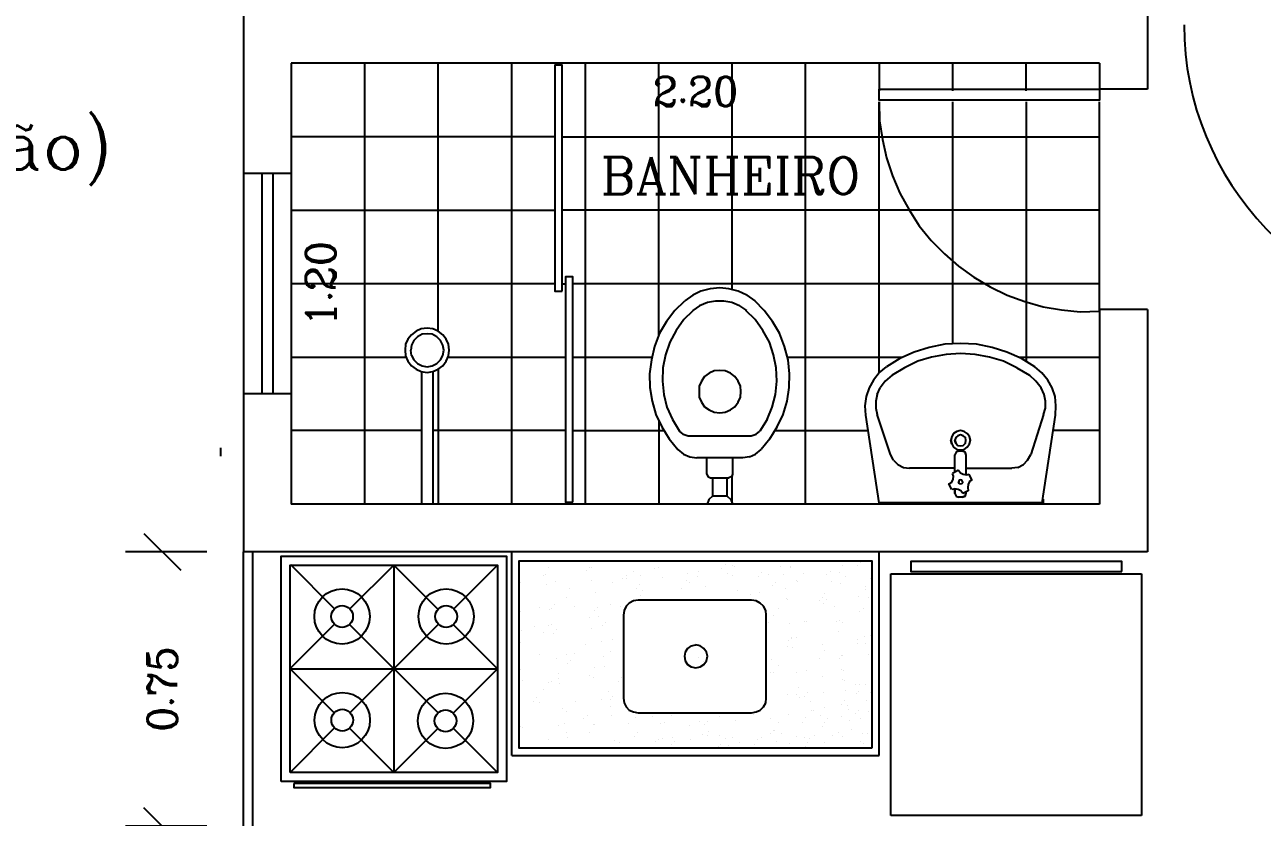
# Model space of a CAD drawing. Extents: x -83.9 to 10.5, y -11.8 to 33.6.
# Drawn here: x -73.916 to -70.548, y -4.794 to -2.637 of the extents above; entities that cross this region are included whole.
import ezdxf
from ezdxf.enums import TextEntityAlignment as Align

# ---------------------------------------------------------------- set-up
doc = ezdxf.new("R2010")
doc.units = 0
doc.layers.get('0').update_dxf_attribs({"linetype": 'CONTINUOUS'})
doc.layers.get('DEFPOINTS').update_dxf_attribs({"linetype": 'CONTINUOUS'})
for name, color, linetype in [('APARELHO', 1, 'CONTINUOUS'), ('APARELHOS', 1, 'CONTINUOUS'), ('EQUIPAMENTO', 244, 'CONTINUOUS'), ('JANELA', 5, 'CONTINUOUS'), ('MADEIRAME', 244, 'CONTINUOUS'), ('PAREDALV', 7, 'CONTINUOUS'), ('PAREDE', 250, 'CONTINUOUS'), ('PEN7', 7, 'CONTINUOUS'), ('PISO', 30, 'CONTINUOUS'), ('PORTA', 1, 'CONTINUOUS'), ('SETA', 3, 'CONTINUOUS'), ('TEXTO', 244, 'CONTINUOUS')]:
    doc.layers.add(name, color=color, linetype=linetype)
doc.styles.add('ROMANC', font='romanc.shx', dxfattribs={"height": 0.08})
doc.dimstyles.new('ROMANC', dxfattribs={"dimscale": 2, "dimtxt": 1, "dimasz": 0.05, "dimexe": 0.05, "dimexo": 0.0625, "dimgap": 0.09, "dimtad": 0, "dimzin": 0, "dimtxsty": 'ROMANC', "dimblk1": 'OBLIQUE', "dimblk2": 'OBLIQUE', "dimsah": 1, "dimcen": 0.09, "dimse1": 1, "dimse2": 1, "dimsd1": 1, "dimsd2": 1, "dimclrd": 244, "dimclre": 244, "dimclrt": 244, "dimazin": 3, "dimtfac": 1, "dimtdec": 4, "dimtofl": 0, "dimtmove": 0, "dimatfit": 3, "dimtolj": 1, "dimtzin": 0})

# ---------------------------------------------------------------- blocks, each defined once
blk = doc.blocks.new('*X4')
at = {"color": 0, "linetype": 'CONTINUOUS'}
for p, q in [((5.852, -1.3009), (5.852, -1.3009)), ((5.8871, -1.3094), (5.8871, -1.3094)), ((5.8891, -1.3039), (5.8891, -1.3039)), ((6.015, -1.31), (6.015, -1.31)), ((6.0448, -1.3037), (6.0448, -1.3037)), ((6.1171, -1.3029), (6.1171, -1.3029)), ((6.15, -1.3052), (6.15, -1.3052)), ((6.2005, -1.3034), (6.2005, -1.3034)), ((6.2809, -1.3035), (6.2809, -1.3035)), ((5.9576, -1.3383), (5.9576, -1.3383)), ((5.9668, -1.3468), (5.9668, -1.3468)), ((6.1606, -1.3428), (6.1606, -1.3428)), ((5.8324, -1.3674), (5.8324, -1.3674)), ((5.8535, -1.3808), (5.8535, -1.3808)), ((5.9547, -1.3563), (5.9547, -1.3563)), ((5.9882, -1.3671), (5.9882, -1.3671)), ((6.0092, -1.3805), (6.0092, -1.3805)), ((6.0856, -1.3546), (6.0856, -1.3546)), ((6.1439, -1.3668), (6.1439, -1.3668)), ((6.1649, -1.3802), (6.1649, -1.3802)), ((6.2135, -1.3552), (6.2135, -1.3552)), ((6.2758, -1.3746), (6.2758, -1.3746)), ((6.2996, -1.3665), (6.2996, -1.3665)), ((6.3018, -1.3711), (6.3018, -1.3711)), ((6.3206, -1.3799), (6.3206, -1.3799)), ((5.8902, -1.4058), (5.8902, -1.4058)), ((6.0066, -1.41), (6.0066, -1.41)), ((6.0103, -1.3867), (6.0103, -1.3867)), ((6.0181, -1.4064), (6.0181, -1.4064)), ((6.0327, -1.4066), (6.0327, -1.4066)), ((6.0733, -1.4012), (6.0733, -1.4012)), ((6.1412, -1.3923), (6.1412, -1.3923)), ((6.1532, -1.4015), (6.1532, -1.4015)), ((6.1672, -1.3888), (6.1672, -1.3888)), ((6.2079, -1.3835), (6.2079, -1.3835)), ((6.2104, -1.3884), (6.2104, -1.3884)), ((6.2196, -1.3968), (6.2196, -1.3968)), ((6.284, -1.3998), (6.284, -1.3998)), ((5.86, -1.4305), (5.86, -1.4305)), ((5.872, -1.4277), (5.872, -1.4277)), ((5.8981, -1.4243), (5.8981, -1.4243)), ((5.9294, -1.4291), (5.9294, -1.4291)), ((5.9387, -1.4189), (5.9387, -1.4189)), ((6.0601, -1.4323), (6.0601, -1.4323)), ((6.0693, -1.4407), (6.0693, -1.4407)), ((6.0851, -1.4289), (6.0851, -1.4289)), ((6.2408, -1.4286), (6.2408, -1.4286)), ((6.2631, -1.4367), (6.2631, -1.4367)), ((5.9098, -1.4761), (5.9098, -1.4761)), ((5.9578, -1.4526), (5.9578, -1.4526)), ((6.0887, -1.451), (6.0887, -1.451)), ((6.1128, -1.4806), (6.1128, -1.4806)), ((6.2166, -1.4516), (6.2166, -1.4516)), ((5.8728, -1.4926), (5.8728, -1.4926)), ((5.8934, -1.5021), (5.8934, -1.5021)), ((5.8939, -1.506), (5.8939, -1.506)), ((5.919, -1.4846), (5.919, -1.4846)), ((6.0213, -1.5027), (6.0213, -1.5027)), ((6.0285, -1.4923), (6.0285, -1.4923)), ((6.0496, -1.5057), (6.0496, -1.5057)), ((6.1563, -1.4978), (6.1563, -1.4978)), ((6.1842, -1.492), (6.1842, -1.492)), ((6.1873, -1.5157), (6.1873, -1.5157)), ((6.2053, -1.5054), (6.2053, -1.5054)), ((6.2133, -1.5122), (6.2133, -1.5122)), ((6.254, -1.5069), (6.254, -1.5069)), ((6.2872, -1.4962), (6.2872, -1.4962)), ((6.3129, -1.4823), (6.3129, -1.4823)), ((6.3219, -1.4979), (6.3219, -1.4979)), ((6.3221, -1.4907), (6.3221, -1.4907)), ((5.9442, -1.5477), (5.9442, -1.5477)), ((5.961, -1.549), (5.961, -1.549)), ((5.9625, -1.5244), (5.9625, -1.5244)), ((5.9848, -1.5423), (5.9848, -1.5423)), ((6.0527, -1.5334), (6.0527, -1.5334)), ((6.0788, -1.53), (6.0788, -1.53)), ((6.0919, -1.5473), (6.0919, -1.5473)), ((6.1194, -1.5246), (6.1194, -1.5246)), ((6.1625, -1.5262), (6.1625, -1.5262)), ((6.1718, -1.5346), (6.1718, -1.5346)), ((6.2198, -1.5479), (6.2198, -1.5479)), ((5.8502, -1.56), (5.8502, -1.56)), ((5.9181, -1.5511), (5.9181, -1.5511)), ((5.9698, -1.5543), (5.9698, -1.5543)), ((6.0122, -1.57), (6.0122, -1.57)), ((6.0215, -1.5785), (6.0215, -1.5785)), ((6.1255, -1.5541), (6.1255, -1.5541)), ((6.2153, -1.5745), (6.2153, -1.5745)), ((6.2812, -1.5538), (6.2812, -1.5538)), ((5.8619, -1.6139), (5.8619, -1.6139)), ((5.8965, -1.5984), (5.8965, -1.5984)), ((6.2903, -1.5925), (6.2903, -1.5925)), ((5.8712, -1.6224), (5.8712, -1.6224)), ((5.9132, -1.6178), (5.9132, -1.6178)), ((6.2334, -1.639), (6.2334, -1.639)), ((6.2457, -1.6306), (6.2457, -1.6306)), ((6.2594, -1.6356), (6.2594, -1.6356)), ((6.265, -1.6201), (6.265, -1.6201)), ((6.2742, -1.6285), (6.2742, -1.6285)), ((6.3001, -1.6303), (6.3001, -1.6303)), ((5.8545, -1.6798), (5.8545, -1.6798)), ((5.8963, -1.6834), (5.8963, -1.6834)), ((5.9147, -1.6622), (5.9147, -1.6622)), ((6.3177, -1.6684), (6.3177, -1.6684)), ((6.3216, -1.679), (6.3216, -1.679)), ((5.8557, -1.6888), (5.8557, -1.6888)), ((5.8997, -1.6948), (5.8997, -1.6948)), ((6.2935, -1.6889), (6.2935, -1.6889)), ((5.8322, -1.7465), (5.8322, -1.7465)), ((6.265, -1.7424), (6.265, -1.7424)), ((6.2795, -1.7624), (6.2795, -1.7624)), ((6.2861, -1.7558), (6.2861, -1.7558)), ((6.3055, -1.759), (6.3055, -1.759)), ((5.8668, -1.8), (5.8668, -1.8)), ((5.8758, -1.8156), (5.8758, -1.8156)), ((5.8949, -1.805), (5.8949, -1.805)), ((5.9018, -1.8122), (5.9018, -1.8122)), ((5.9028, -1.7911), (5.9028, -1.7911)), ((6.0669, -1.8017), (6.0669, -1.8017)), ((6.0761, -1.8102), (6.0761, -1.8102)), ((6.077, -1.7891), (6.077, -1.7891)), ((6.2699, -1.8062), (6.2699, -1.8062)), ((6.2966, -1.7852), (6.2966, -1.7852)), ((5.8354, -1.8429), (5.8354, -1.8429)), ((5.9166, -1.8456), (5.9166, -1.8456)), ((6.3197, -1.8518), (6.3197, -1.8518)), ((5.8383, -1.8685), (5.8383, -1.8685)), ((5.8593, -1.8819), (5.8593, -1.8819)), ((5.9258, -1.8541), (5.9258, -1.8541)), ((6.2998, -1.8815), (6.2998, -1.8815)), ((6.3054, -1.8676), (6.3054, -1.8676)), ((6.3256, -1.8858), (6.3256, -1.8858)), ((6.3265, -1.881), (6.3265, -1.881)), ((6.3289, -1.8602), (6.3289, -1.8602)), ((5.906, -1.8875), (5.906, -1.8875)), ((6.2577, -1.8948), (6.2577, -1.8948)), ((5.8385, -1.9392), (5.8385, -1.9392)), ((5.8539, -1.9479), (5.8539, -1.9479)), ((5.9219, -1.939), (5.9219, -1.939)), ((6.2324, -1.9333), (6.2324, -1.9333)), ((6.2467, -1.9297), (6.2467, -1.9297)), ((5.8688, -1.9834), (5.8688, -1.9834)), ((5.9091, -1.9838), (5.9091, -1.9838)), ((6.037, -1.9844), (6.037, -1.9844)), ((6.1721, -1.9796), (6.1721, -1.9796)), ((6.3029, -1.9779), (6.3029, -1.9779)), ((5.878, -1.9919), (5.878, -1.9919)), ((5.8786, -1.9937), (5.8786, -1.9937)), ((5.8997, -2.0071), (5.8997, -2.0071)), ((6.0344, -1.9934), (6.0344, -1.9934)), ((6.0554, -2.0068), (6.0554, -2.0068)), ((6.0718, -1.9878), (6.0718, -1.9878)), ((6.1901, -1.9931), (6.1901, -1.9931)), ((6.2111, -2.0065), (6.2111, -2.0065)), ((6.2719, -1.9896), (6.2719, -1.9896)), ((6.2811, -1.998), (6.2811, -1.998)), ((6.3038, -2.0182), (6.3038, -2.0182)), ((5.8417, -2.0356), (5.8417, -2.0356)), ((5.9215, -2.0317), (5.9215, -2.0317)), ((5.9767, -2.0307), (5.9767, -2.0307)), ((6.0346, -2.0536), (6.0346, -2.0536)), ((6.1025, -2.0447), (6.1025, -2.0447)), ((6.1076, -2.029), (6.1076, -2.029)), ((6.1216, -2.0334), (6.1216, -2.0334)), ((6.1286, -2.0412), (6.1286, -2.0412)), ((6.1308, -2.0419), (6.1308, -2.0419)), ((6.1692, -2.0359), (6.1692, -2.0359)), ((6.2355, -2.0296), (6.2355, -2.0296)), ((6.2371, -2.0269), (6.2371, -2.0269)), ((6.2632, -2.0235), (6.2632, -2.0235)), ((6.3246, -2.0379), (6.3246, -2.0379)), ((5.8334, -2.0801), (5.8334, -2.0801)), ((5.8594, -2.0767), (5.8594, -2.0767)), ((5.9, -2.0713), (5.9, -2.0713)), ((5.9123, -2.0801), (5.9123, -2.0801)), ((5.9679, -2.0624), (5.9679, -2.0624)), ((5.9712, -2.0773), (5.9712, -2.0773)), ((5.9756, -2.0555), (5.9756, -2.0555)), ((5.9805, -2.0858), (5.9805, -2.0858)), ((5.994, -2.0589), (5.994, -2.0589)), ((6.0402, -2.0808), (6.0402, -2.0808)), ((6.1313, -2.0552), (6.1313, -2.0552)), ((6.1743, -2.0817), (6.1743, -2.0817)), ((6.1752, -2.0759), (6.1752, -2.0759)), ((6.287, -2.0549), (6.287, -2.0549)), ((6.3061, -2.0742), (6.3061, -2.0742)), ((5.919, -2.1189), (5.919, -2.1189)), ((6.0747, -2.1186), (6.0747, -2.1186)), ((6.2304, -2.1183), (6.2304, -2.1183)), ((5.8302, -2.1297), (5.8302, -2.1297)), ((5.8448, -2.1319), (5.8448, -2.1319)), ((5.9401, -2.1323), (5.9401, -2.1323)), ((5.9799, -2.127), (5.9799, -2.127)), ((6.024, -2.1256), (6.024, -2.1256)), ((6.0958, -2.132), (6.0958, -2.132)), ((6.1108, -2.1254), (6.1108, -2.1254)), ((6.224, -2.1273), (6.224, -2.1273)), ((6.2333, -2.1358), (6.2333, -2.1358)), ((6.2387, -2.126), (6.2387, -2.126)), ((6.2515, -2.1317), (6.2515, -2.1317)), ((6.2832, -2.1503), (6.2832, -2.1503)), ((6.3093, -2.1469), (6.3093, -2.1469)), ((5.8603, -2.1809), (5.8603, -2.1809)), ((5.8737, -2.1695), (5.8737, -2.1695)), ((5.9154, -2.1765), (5.9154, -2.1765)), ((6.014, -2.1858), (6.014, -2.1858)), ((6.016, -2.1807), (6.016, -2.1807)), ((6.0401, -2.1823), (6.0401, -2.1823)), ((6.0433, -2.1771), (6.0433, -2.1771)), ((6.0737, -2.1712), (6.0737, -2.1712)), ((6.0807, -2.177), (6.0807, -2.177)), ((6.0829, -2.1797), (6.0829, -2.1797)), ((6.1486, -2.168), (6.1486, -2.168)), ((6.1717, -2.1804), (6.1717, -2.1804)), ((6.1747, -2.1646), (6.1747, -2.1646)), ((6.1784, -2.1722), (6.1784, -2.1722)), ((6.2153, -2.1593), (6.2153, -2.1593)), ((6.2768, -2.1757), (6.2768, -2.1757)), ((6.3092, -2.1706), (6.3092, -2.1706)), ((6.3274, -2.1801), (6.3274, -2.1801)), ((5.8795, -2.2035), (5.8795, -2.2035)), ((5.9055, -2.2001), (5.9055, -2.2001)), ((5.9234, -2.2151), (5.9234, -2.2151)), ((5.9461, -2.1947), (5.9461, -2.1947)), ((6.1139, -2.2217), (6.1139, -2.2217)), ((6.1264, -2.2195), (6.1264, -2.2195)), ((6.2418, -2.2223), (6.2418, -2.2223)), ((6.3265, -2.2213), (6.3265, -2.2213)), ((5.848, -2.2282), (5.848, -2.2282)), ((5.9326, -2.2236), (5.9326, -2.2236)), ((5.9594, -2.2441), (5.9594, -2.2441)), ((5.983, -2.2234), (5.983, -2.2234)), ((6.1151, -2.2438), (6.1151, -2.2438)), ((6.2708, -2.2435), (6.2708, -2.2435)), ((6.3357, -2.2297), (6.3357, -2.2297)), ((5.9805, -2.2575), (5.9805, -2.2575)), ((6.1362, -2.2572), (6.1362, -2.2572)), ((6.2919, -2.2569), (6.2919, -2.2569))]:
    blk.add_line(p, q, dxfattribs=at)
blk = doc.blocks.new('*D17')
at = {"layer": 'DEFPOINTS', "color": 0, "linetype": 'BYBLOCK'}
for p in [(48.9933, -0.123), (51.1933, -0.123), (51.1933, -0.1998)]:
    blk.add_point(p, dxfattribs=at)
at = {"color": 244, "linetype": 'BYBLOCK', "insert": (50.0933, -0.1998), "char_height": 0.08, "attachment_point": 5, "style": 'ROMANC'}
blk.add_mtext('\\A1;2.20', dxfattribs=at)
blk = doc.blocks.new('_OBLIQUE')
at = {"color": 0, "linetype": 'BYBLOCK'}
blk.add_line((-0.5, -0.5), (0.5, 0.5), dxfattribs=at)
blk = doc.blocks.new('*D18')
at = {"layer": 'DEFPOINTS', "color": 0, "linetype": 'BYBLOCK'}
for p in [(48.9933, -0.123), (48.9933, -1.323), (49.0732, -1.323)]:
    blk.add_point(p, dxfattribs=at)
at = {"color": 244, "linetype": 'BYBLOCK', "insert": (49.0732, -0.723), "char_height": 0.08, "attachment_point": 5, "rotation": 90, "style": 'ROMANC'}
blk.add_mtext('\\A1;1.20', dxfattribs=at)
blk = doc.blocks.new('*D19')
at = {"layer": 'DEFPOINTS', "color": 0, "linetype": 'BYBLOCK'}
for p in [(48.2772, -1.5502), (48.2772, -7.3602), (49.0226, -7.3602)]:
    blk.add_point(p, dxfattribs=at)
at = {"color": 244, "linetype": 'BYBLOCK', "insert": (49.0226, -4.4552), "char_height": 0.08, "attachment_point": 5, "rotation": 90, "style": 'ROMANC'}
blk.add_mtext('\\A1;5.81', dxfattribs=at)
blk = doc.blocks.new('*D29')
at = {"color": 244, "linetype": 'BYBLOCK'}
for p, q in [((-43.7473, 2.5683), (-43.9682, 2.5683)), ((-43.8682, 2.5683), (-43.8682, 2.5683)), ((-43.7473, 1.8213), (-43.9682, 1.8213)), ((-43.8682, 1.8213), (-43.8682, 1.6213))]:
    blk.add_line(p, q, dxfattribs=at)
at = {"layer": 'DEFPOINTS', "color": 0, "linetype": 'BYBLOCK'}
for p in [(-43.6223, 2.5683), (-43.8682, 1.8213), (-43.6223, 1.8213)]:
    blk.add_point(p, dxfattribs=at)
at = {"color": 244, "linetype": 'BYBLOCK', "xscale": 0.1, "yscale": 0.1, "zscale": 0.1}
for p, rotation in [((-43.8682, 2.5683), 270), ((-43.8682, 1.8213), 90)]:
    blk.add_blockref('_OBLIQUE', p, dxfattribs=dict(at, rotation=rotation))
at = {"color": 244, "linetype": 'BYBLOCK', "insert": (-43.8682, 2.1948), "char_height": 0.08, "attachment_point": 5, "rotation": 90, "style": 'ROMANC'}
blk.add_mtext('\\A1;0.75', dxfattribs=at)

msp = doc.modelspace()

# ---------------------------------------------------------------- linework, layer by layer
at = {"layer": 'APARELHO', "color": 30}
for points in [[(-71.9509, -3.3733), (-71.9746, -3.362), (-71.9996, -3.3558), (-72.0246, -3.3533), (-72.0509, -3.3558), (-72.0759, -3.362), (-72.0984, -3.3733), (-72.1196, -3.3883)], [(-72.1471, -3.4145), (-72.1196, -3.3883)], [(-71.9709, -3.402), (-71.9921, -3.3933), (-72.0134, -3.3895), (-72.0359, -3.3895), (-72.0584, -3.3933), (-72.0796, -3.402), (-72.0984, -3.4145)], [(-71.9509, -3.3733), (-71.9296, -3.3883)], [(-71.8884, -3.7645), (-71.8684, -3.732), (-71.8521, -3.6983), (-71.8409, -3.662), (-71.8359, -3.6245), (-71.8346, -3.587), (-71.8384, -3.5495), (-71.8484, -3.5133), (-71.8621, -3.477), (-71.8809, -3.4445), (-71.9034, -3.4145), (-71.9296, -3.3883)], [(-72.1471, -3.4145), (-72.1696, -3.4445), (-72.1884, -3.477), (-72.2021, -3.5133), (-72.2109, -3.5495), (-72.2159, -3.587), (-72.2146, -3.6245), (-72.2084, -3.662), (-72.1984, -3.6983), (-72.1821, -3.732), (-72.1621, -3.7645), (-72.1384, -3.7933)], [(-72.1221, -3.4395), (-72.0971, -3.4145)], [(-71.9709, -3.402), (-71.9521, -3.4145)], [(-71.8959, -3.712), (-71.8821, -3.6783), (-71.8734, -3.6433), (-71.8696, -3.607), (-71.8709, -3.5708), (-71.8784, -3.5358), (-71.8896, -3.5008), (-71.9071, -3.4695), (-71.9284, -3.4395), (-71.9534, -3.4145)], [(-72.8809, -3.5233), (-72.8796, -3.5383), (-72.8734, -3.5533), (-72.8634, -3.5658), (-72.8509, -3.5745), (-72.8371, -3.5808), (-72.8209, -3.5833), (-72.8059, -3.5808), (-72.7909, -3.5745), (-72.7784, -3.5658), (-72.7696, -3.5533), (-72.7634, -3.5383), (-72.7609, -3.5233), (-72.7634, -3.507), (-72.7696, -3.4933), (-72.7784, -3.4808), (-72.7909, -3.4708), (-72.8059, -3.4645), (-72.8209, -3.4633), (-72.8371, -3.4645), (-72.8509, -3.4708), (-72.8634, -3.4808), (-72.8734, -3.4933), (-72.8796, -3.507), (-72.8809, -3.5233)], [(-72.1221, -3.4395), (-72.1434, -3.4695), (-72.1609, -3.5008), (-72.1721, -3.5358), (-72.1796, -3.5708), (-72.1809, -3.607), (-72.1771, -3.6433), (-72.1684, -3.6783), (-72.1534, -3.712), (-72.1346, -3.7433)], [(-72.8634, -3.537), (-72.8571, -3.5495), (-72.8471, -3.5595), (-72.8346, -3.5658), (-72.8209, -3.5683), (-72.8071, -3.5658), (-72.7946, -3.5595), (-72.7846, -3.5495), (-72.7784, -3.537), (-72.7759, -3.5233), (-72.7784, -3.5095), (-72.7846, -3.497), (-72.7946, -3.487), (-72.8071, -3.4795), (-72.8209, -3.4783), (-72.8346, -3.4795), (-72.8471, -3.487), (-72.8571, -3.497), (-72.8634, -3.5095), (-72.8659, -3.5233)], [(-72.8634, -3.537), (-72.8659, -3.5233)], [(-71.1671, -3.5683), (-71.2034, -3.5458), (-71.2434, -3.5283), (-71.2834, -3.5158), (-71.3259, -3.507), (-71.3696, -3.5045), (-71.4121, -3.507), (-71.4546, -3.5158), (-71.4959, -3.5283), (-71.5346, -3.5458), (-71.5709, -3.5683)], [(-72.8359, -3.942), (-72.8359, -3.5808)], [(-72.8059, -3.5808), (-72.8059, -3.942)], [(-72.0809, -3.6508), (-72.0746, -3.6645), (-72.0659, -3.677), (-72.0534, -3.6858), (-72.0396, -3.692), (-72.0246, -3.6933), (-72.0096, -3.692), (-71.9959, -3.6858), (-71.9834, -3.677), (-71.9746, -3.6645), (-71.9684, -3.6508), (-71.9671, -3.6358), (-71.9684, -3.6208), (-71.9746, -3.607), (-71.9834, -3.5945), (-71.9959, -3.5858), (-72.0096, -3.5795), (-72.0246, -3.5783), (-72.0396, -3.5795), (-72.0534, -3.5858), (-72.0659, -3.5945), (-72.0746, -3.607), (-72.0809, -3.6208), (-72.0809, -3.6508)], [(-71.8959, -3.712), (-71.9159, -3.7433)], [(-72.1246, -3.752), (-72.1109, -3.7558)], [(-72.1109, -3.7558), (-71.9396, -3.7558), (-71.9259, -3.752), (-71.9159, -3.7433)], [(-71.8884, -3.7645), (-71.9121, -3.7933)], [(-72.1384, -3.7933), (-72.1234, -3.8058), (-72.1059, -3.8133), (-72.0871, -3.8158)], [(-71.9434, -3.8133), (-71.9271, -3.8058), (-71.9121, -3.7933)], [(-71.9621, -3.8158), (-72.0871, -3.8158)], [(-72.0596, -3.8608), (-72.0596, -3.8158)], [(-71.9896, -3.8158), (-71.9896, -3.8608)], [(-71.9434, -3.8133), (-71.9621, -3.8158)], [(-72.0596, -3.8608), (-72.0571, -3.867), (-72.0496, -3.8708)], [(-72.0496, -3.8708), (-71.9996, -3.8708)], [(-72.0446, -3.8708), (-72.0446, -3.9208)], [(-72.0046, -3.9208), (-72.0046, -3.8708)], [(-71.9896, -3.8608), (-71.9921, -3.867), (-71.9996, -3.8708)], [(-72.0446, -3.9208), (-72.0546, -3.9295), (-72.0591, -3.942)], [(-72.0046, -3.9208), (-72.0446, -3.9208)], [(-72.0046, -3.9208), (-71.9946, -3.9295), (-71.9901, -3.942)]]:
    msp.add_lwpolyline(points, dxfattribs=at)
at = {"layer": 'APARELHOS', "color": 30, "linetype": 'CONTINUOUS'}
for p, q in [((-71.3846, -3.8549), (-71.3846, -3.8083)), ((-71.3746, -3.8495), (-71.3909, -3.8583)), ((-71.3646, -3.9233), (-71.3746, -3.9233))]:
    msp.add_line(p, q, dxfattribs=at)
for points in [[(-71.2159, -3.5708), (-71.2521, -3.5533), (-71.2909, -3.542), (-71.3296, -3.5345), (-71.3696, -3.532), (-71.4084, -3.5345), (-71.4484, -3.542), (-71.4859, -3.5533), (-71.5221, -3.5708), (-71.5559, -3.5908)], [(-71.5909, -3.5845), (-71.5709, -3.5683)], [(-71.1109, -3.6995), (-71.1096, -3.6745), (-71.1121, -3.6495), (-71.1196, -3.6258), (-71.1321, -3.6045), (-71.1484, -3.5845), (-71.1671, -3.5683)], [(-71.5909, -3.5845), (-71.6059, -3.6045), (-71.6184, -3.6258), (-71.6259, -3.6495), (-71.6296, -3.6745), (-71.6284, -3.6995)], [(-71.5559, -3.5908), (-71.5746, -3.607), (-71.5884, -3.6258)], [(-71.2159, -3.5708), (-71.1821, -3.5908)], [(-71.1496, -3.6258), (-71.1646, -3.607), (-71.1821, -3.5908)], [(-71.5959, -3.6433), (-71.5884, -3.6258)], [(-71.1434, -3.6983), (-71.1384, -3.6808), (-71.1384, -3.662), (-71.1421, -3.6433), (-71.1496, -3.6258)], [(-71.5959, -3.6433), (-71.5996, -3.662), (-71.5996, -3.6808), (-71.5959, -3.6983)], [(-71.6284, -3.6995), (-71.5921, -3.9383)], [(-71.5596, -3.807), (-71.5959, -3.6983)], [(-71.1434, -3.6983), (-71.1784, -3.807)], [(-71.1471, -3.9383), (-71.1109, -3.6995)], [(-71.3934, -3.7783), (-71.3959, -3.7683), (-71.3934, -3.7783), (-71.3884, -3.787), (-71.3796, -3.7933), (-71.3696, -3.7945), (-71.3596, -3.7933), (-71.3509, -3.787), (-71.3446, -3.7783), (-71.3421, -3.7683), (-71.3446, -3.7583), (-71.3509, -3.7495), (-71.3596, -3.7445), (-71.3696, -3.742), (-71.3796, -3.7445), (-71.3884, -3.7495), (-71.3934, -3.7583), (-71.3959, -3.7683)], [(-71.3821, -3.7758), (-71.3846, -3.7683), (-71.3821, -3.7758), (-71.3771, -3.782), (-71.3696, -3.7833), (-71.3621, -3.782), (-71.3559, -3.7758), (-71.3546, -3.7683), (-71.3559, -3.7608), (-71.3621, -3.7558), (-71.3696, -3.7533), (-71.3771, -3.7558), (-71.3821, -3.7608), (-71.3846, -3.7683)], [(-71.3746, -3.7983), (-71.3809, -3.8008), (-71.3846, -3.8083)], [(-71.3646, -3.7983), (-71.3746, -3.7983)], [(-71.3571, -3.8008), (-71.3546, -3.8083), (-71.3571, -3.8008), (-71.3646, -3.7983)], [(-71.5521, -3.822), (-71.5596, -3.807)], [(-71.5521, -3.822), (-71.5396, -3.8345), (-71.5246, -3.842), (-71.5084, -3.8445)], [(-71.3546, -3.8083), (-71.3546, -3.862)], [(-71.2134, -3.842), (-71.1984, -3.8345), (-71.1871, -3.822), (-71.1784, -3.807)], [(-71.3846, -3.8445), (-71.5084, -3.8445)], [(-71.3934, -3.902), (-71.4009, -3.887), (-71.3934, -3.882), (-71.3896, -3.8745), (-71.3884, -3.8658), (-71.3909, -3.8583)], [(-71.3746, -3.8495), (-71.3696, -3.857), (-71.3621, -3.8608), (-71.3534, -3.862), (-71.3459, -3.8608)], [(-71.3546, -3.8445), (-71.2296, -3.8445)], [(-71.3384, -3.8758), (-71.3459, -3.8608)], [(-71.2134, -3.842), (-71.2296, -3.8445)], [(-71.3634, -3.9133), (-71.3684, -3.9058), (-71.3759, -3.902), (-71.3846, -3.9008), (-71.3934, -3.902)], [(-71.3846, -3.9133), (-71.3846, -3.9008), (-71.3846, -3.9133), (-71.3809, -3.9208), (-71.3746, -3.9233)], [(-71.3734, -3.8858), (-71.3746, -3.882), (-71.3734, -3.8858), (-71.3696, -3.887), (-71.3659, -3.8858), (-71.3634, -3.882), (-71.3659, -3.877), (-71.3696, -3.8758), (-71.3734, -3.877), (-71.3746, -3.882)], [(-71.3484, -3.9058), (-71.3634, -3.9133)], [(-71.3446, -3.8808), (-71.3384, -3.8758), (-71.3446, -3.8808), (-71.3484, -3.8883), (-71.3496, -3.897), (-71.3484, -3.9058)], [(-71.1471, -3.9383), (-71.5921, -3.9383)], [(-71.3546, -3.9095), (-71.3546, -3.9133), (-71.3571, -3.9208), (-71.3646, -3.9233), (-71.3571, -3.9208), (-71.3546, -3.9133)], [(-71.1446, -3.9283), (-71.1446, -3.942)]]:
    msp.add_lwpolyline(points, dxfattribs=at)
at = {"layer": 'DEFPOINTS', "color": 30, "linetype": 'BYBLOCK'}
for p in [(-73.1909, -2.742), (-73.1909, -2.742), (-73.1909, -2.742), (-70.9909, -2.742), (-70.9909, -2.742), (-73.1909, -3.942), (-73.3209, -4.072)]:
    msp.add_point(p, dxfattribs=at)
at = {"layer": 'EQUIPAMENTO', "color": 30, "linetype": 'CONTINUOUS'}
for p, q in [((-73.1934, -4.1068), (-73.0738, -4.2264)), ((-73.0312, -4.2274), (-72.9119, -4.1081)), ((-72.9119, -4.1081), (-72.9119, -4.6724)), ((-72.9119, -4.1081), (-72.7917, -4.2283)), ((-72.7485, -4.2269), (-72.6297, -4.1081)), ((-71.5592, -4.79), (-71.5592, -4.1322)), ((-71.5592, -4.1322), (-70.8772, -4.1322)), ((-70.8772, -4.1322), (-70.8772, -4.79)), ((-73.1934, -4.389), (-73.0726, -4.2681)), ((-73.0325, -4.2697), (-72.7915, -4.5106)), ((-73.0309, -4.5092), (-72.7905, -4.2689)), ((-72.7498, -4.2702), (-72.6297, -4.3902)), ((-73.194, -4.3902), (-73.0742, -4.5101)), ((-73.194, -4.3902), (-72.6297, -4.3902)), ((-72.7502, -4.5107), (-72.6297, -4.3902)), ((-73.194, -4.6724), (-73.0729, -4.5512)), ((-73.0322, -4.552), (-72.9119, -4.6724)), ((-72.9119, -4.6724), (-72.7922, -4.5527)), ((-72.7495, -4.5526), (-72.6297, -4.6724)), ((-70.8772, -4.79), (-71.5592, -4.79))]:
    msp.add_line(p, q, dxfattribs=at)
for points in [[(-72.5909, -4.6264), (-72.5909, -4.072)], [(-71.5909, -4.6264), (-71.5909, -4.072)], [(-71.6109, -4.6064), (-72.5709, -4.6064), (-72.5709, -4.0964), (-71.6109, -4.0964), (-71.6109, -4.6064)], [(-72.2796, -4.1364), (-72.2796, -4.1364)], [(-72.2584, -4.1264), (-72.2584, -4.1264)], [(-72.0834, -4.1264), (-72.0834, -4.1264)], [(-71.9196, -4.1389), (-71.9196, -4.1389)], [(-71.9109, -4.1289), (-71.9109, -4.1289)], [(-71.7334, -4.1339), (-71.7334, -4.1339)], [(-71.6834, -4.1389), (-71.6834, -4.1389)], [(-72.2884, -4.1451), (-72.2884, -4.1451)], [(-71.6284, -4.1739), (-71.6284, -4.1739)], [(-71.8984, -4.2439), (-71.8996, -4.2314), (-71.9059, -4.2201), (-71.9146, -4.2114), (-71.9259, -4.2051), (-71.9384, -4.2039), (-72.2471, -4.2039), (-72.2596, -4.2051), (-72.2709, -4.2114), (-72.2796, -4.2201), (-72.2846, -4.2314), (-72.2871, -4.2439), (-72.2871, -4.4701), (-72.2846, -4.4826), (-72.2796, -4.4939), (-72.2709, -4.5026), (-72.2596, -4.5076), (-72.2471, -4.5101), (-71.9384, -4.5101), (-71.9259, -4.5076), (-71.9146, -4.5026), (-71.9059, -4.4939), (-71.8996, -4.4826), (-71.8984, -4.4701), (-71.8984, -4.2439)], [(-72.1209, -4.2014), (-72.1209, -4.2014)], [(-71.9171, -4.1839), (-71.9171, -4.1839)], [(-71.6196, -4.1951), (-71.6196, -4.1951)], [(-71.6434, -4.2339), (-71.6434, -4.2339)], [(-71.6346, -4.2251), (-71.6346, -4.2251)], [(-71.6296, -4.3026), (-71.6296, -4.3026)], [(-72.1021, -4.3276), (-72.1121, -4.3351), (-72.1184, -4.3451), (-72.1209, -4.3564), (-72.1184, -4.3689), (-72.1121, -4.3789), (-72.1021, -4.3851), (-72.0896, -4.3876), (-72.0784, -4.3851), (-72.0684, -4.3789), (-72.0609, -4.3689), (-72.0584, -4.3564), (-72.0609, -4.3451), (-72.0684, -4.3351), (-72.0784, -4.3276), (-72.0896, -4.3251)], [(-72.1021, -4.3276), (-72.0896, -4.3251)], [(-71.6196, -4.3514), (-71.6196, -4.3514)], [(-71.6546, -4.4326), (-71.6546, -4.4326)], [(-71.6446, -4.4339), (-71.6446, -4.4339)], [(-71.6271, -4.4326), (-71.6271, -4.4326)], [(-71.7784, -4.4789), (-71.7784, -4.4789)], [(-71.6846, -4.4776), (-71.6846, -4.4776)], [(-71.6834, -4.4501), (-71.6834, -4.4501)], [(-71.6521, -4.4589), (-71.6521, -4.4589)], [(-72.1209, -4.5126), (-72.1209, -4.5126)], [(-71.9634, -4.5101), (-71.9634, -4.5101)], [(-71.7746, -4.5051), (-71.7746, -4.5051)], [(-71.7709, -4.5039), (-71.7709, -4.5039)], [(-71.6934, -4.4876), (-71.6934, -4.4876)], [(-71.6746, -4.5001), (-71.6746, -4.5001)], [(-71.6196, -4.5064), (-71.6196, -4.5064)], [(-72.1559, -4.5164), (-72.1559, -4.5164)], [(-72.1084, -4.5439), (-72.1084, -4.5439)], [(-71.7446, -4.5464), (-71.7446, -4.5464)], [(-71.7396, -4.5364), (-71.7396, -4.5364)], [(-71.7309, -4.5264), (-71.7309, -4.5264)], [(-71.6421, -4.5264), (-71.6421, -4.5264)], [(-72.1534, -4.5764), (-72.1534, -4.5764)], [(-72.0584, -4.5714), (-72.0584, -4.5714)], [(-72.0259, -4.5714), (-72.0259, -4.5714)], [(-72.0084, -4.5801), (-72.0084, -4.5801)], [(-71.9121, -4.5776), (-71.9121, -4.5776)], [(-71.8559, -4.5664), (-71.8559, -4.5664)], [(-71.8159, -4.5739), (-71.8159, -4.5739)], [(-71.7796, -4.5801), (-71.7796, -4.5801)], [(-71.7659, -4.5726), (-71.7659, -4.5726)], [(-71.7184, -4.5714), (-71.7184, -4.5714)], [(-71.6371, -4.5676), (-71.6371, -4.5676)], [(-71.6221, -4.5676), (-71.6221, -4.5676)], [(-72.2971, -4.5901), (-72.2971, -4.5901)], [(-72.2009, -4.5876), (-72.2009, -4.5876)], [(-72.1571, -4.5964), (-72.1571, -4.5964)], [(-72.1484, -4.5876), (-72.1484, -4.5876)], [(-72.1046, -4.5839), (-72.1046, -4.5839)], [(-72.0221, -4.5976), (-72.0221, -4.5976)], [(-71.9709, -4.5914), (-71.9709, -4.5914)], [(-71.8696, -4.5876), (-71.8696, -4.5876)], [(-71.7871, -4.5901), (-71.7871, -4.5901)], [(-71.6821, -4.6051), (-71.6821, -4.6051)], [(-71.6334, -4.5939), (-71.6334, -4.5939)], [(-72.5909, -4.6264), (-71.5909, -4.6264)]]:
    msp.add_lwpolyline(points, dxfattribs=at)
for points in [[(-73.2188, -4.6971), (-73.2188, -4.0833), (-72.605, -4.0833), (-72.605, -4.6971)], [(-73.194, -4.6724), (-73.194, -4.1081), (-72.6297, -4.1081), (-72.6297, -4.6724)], [(-70.9301, -4.1254), (-70.9301, -4.0979), (-71.5042, -4.0979), (-71.5042, -4.1254)], [(-73.184, -4.7022), (-73.184, -4.7133), (-72.6491, -4.7133), (-72.6491, -4.7022)]]:
    msp.add_lwpolyline(points, close=True, dxfattribs=at)
at = {"layer": 'EQUIPAMENTO', "color": 30}
for points in [[(-71.8602, -4.1122), (-71.8602, -4.1122)], [(-71.8314, -4.1147), (-71.8314, -4.1147)], [(-71.8125, -4.1538), (-71.8125, -4.1538)]]:
    msp.add_lwpolyline(points, dxfattribs=at)
at = {"layer": 'EQUIPAMENTO', "color": 30, "linetype": 'CONTINUOUS'}
for centre, radius in [((-73.0527, -4.2479), 0.0752), ((-72.7695, -4.2479), 0.0752), ((-73.0527, -4.2479), 0.0297), ((-72.7695, -4.2479), 0.0297), ((-73.0521, -4.53), 0.0752), ((-72.771, -4.532), 0.0752), ((-73.0521, -4.53), 0.0297), ((-72.771, -4.532), 0.0297)]:
    msp.add_circle(centre, radius, dxfattribs=at)
at = {"layer": 'JANELA', "color": 30}
for p, q in [((-73.3209, -3.042), (-73.3209, -3.642)), ((-73.2709, -3.042), (-73.2709, -3.642)), ((-73.2409, -3.042), (-73.2409, -3.642)), ((-73.1909, -3.042), (-73.1909, -3.642))]:
    msp.add_line(p, q, dxfattribs=at)
at = {"layer": 'MADEIRAME', "color": 30}
for p, q in [((-73.3209, -4.849), (-73.3209, -4.072)), ((-73.2959, -4.819), (-73.2959, -4.072))]:
    msp.add_line(p, q, dxfattribs=at)
at = {"layer": 'PAREDALV', "color": 30}
for p, q in [((-73.3209, -2.612), (-73.3209, -3.042)), ((-70.8609, -2.612), (-70.8609, -2.812)), ((-70.9909, -2.742), (-73.1909, -2.742)), ((-73.1909, -2.742), (-73.1909, -3.042)), ((-70.9909, -2.742), (-70.9909, -2.812)), ((-70.8609, -2.812), (-70.9909, -2.812)), ((-73.1909, -3.042), (-73.3209, -3.042)), ((-70.9909, -3.412), (-70.9909, -3.942)), ((-70.8609, -3.412), (-70.9909, -3.412)), ((-70.8609, -3.412), (-70.8609, -4.072)), ((-73.1909, -3.642), (-73.3209, -3.642)), ((-73.1909, -3.642), (-73.1909, -3.942)), ((-70.9909, -3.942), (-73.1909, -3.942)), ((-70.8609, -4.072), (-73.3209, -4.072)), ((-73.2459, -4.072), (-73.2959, -4.072))]:
    msp.add_line(p, q, dxfattribs=at)
at = {"layer": 'PAREDE', "color": 30}
msp.add_line((-73.3209, -3.642), (-73.3209, -4.072), dxfattribs=at)
at = {"layer": 'PEN7', "color": 30}
for points in [[(-72.4546, -3.342), (-72.4446, -3.342)], [(-72.1246, -3.752), (-72.1346, -3.7433)]]:
    msp.add_lwpolyline(points, dxfattribs=at)
at = {"layer": 'PISO', "color": 30}
for points in [[(-72.9909, -3.942), (-72.9909, -2.742)], [(-72.7909, -3.4708), (-72.7909, -2.742)], [(-72.5909, -3.942), (-72.5909, -2.742)], [(-72.3909, -2.742), (-72.3909, -3.942)], [(-72.1909, -3.4845), (-72.1909, -2.742)], [(-71.9909, -3.3579), (-71.9909, -2.742)], [(-71.7909, -3.942), (-71.7909, -2.742)], [(-71.5909, -2.742), (-71.5909, -2.817)], [(-71.3909, -2.742), (-71.3909, -2.817)], [(-71.1909, -2.817), (-71.1909, -2.742)], [(-71.5909, -3.5858), (-71.5909, -2.847)], [(-71.3909, -2.847), (-71.3909, -3.5058)], [(-71.1909, -2.847), (-71.1909, -3.5533)], [(-70.9909, -3.417), (-70.9909, -2.847)], [(-72.4734, -2.942), (-73.1909, -2.942)], [(-72.4534, -2.942), (-70.9909, -2.942)], [(-73.1909, -3.142), (-72.4734, -3.142)], [(-70.9909, -3.142), (-72.4534, -3.142)], [(-72.4734, -3.342), (-73.1909, -3.342)], [(-70.9909, -3.342), (-72.4246, -3.342)], [(-73.1909, -3.542), (-72.8784, -3.542)], [(-72.7646, -3.542), (-72.4446, -3.542)], [(-72.4246, -3.542), (-72.2096, -3.542)], [(-71.8409, -3.542), (-71.5271, -3.542)], [(-71.2109, -3.542), (-70.9909, -3.542)], [(-72.7909, -3.5745), (-72.7909, -3.942)], [(-72.1909, -3.7145), (-72.1909, -3.942)], [(-72.8359, -3.742), (-73.1909, -3.742)], [(-72.4446, -3.742), (-72.8059, -3.742)], [(-72.4246, -3.742), (-72.1771, -3.742)], [(-71.8734, -3.742), (-71.6209, -3.742)], [(-70.9909, -3.742), (-71.1171, -3.742)], [(-71.9909, -3.9398), (-71.9909, -3.8639)]]:
    msp.add_lwpolyline(points, dxfattribs=at)
at = {"layer": 'PORTA', "color": 30}
for points in [[(-72.4534, -3.362), (-72.4534, -2.747), (-72.4734, -2.747), (-72.4734, -3.362), (-72.4534, -3.362)], [(-71.5909, -2.847), (-71.5896, -2.8983), (-71.5821, -2.9495), (-71.5709, -2.9995), (-71.5546, -3.0483), (-71.5346, -3.0958), (-71.5096, -3.1408), (-71.4821, -3.1845), (-71.4496, -3.2245), (-71.4134, -3.2608), (-71.3746, -3.2945), (-71.3334, -3.3245), (-71.2884, -3.3508), (-71.2421, -3.3733), (-71.1946, -3.3908), (-71.1446, -3.4045), (-71.0946, -3.4133), (-71.0434, -3.4183), (-70.9909, -3.417)], [(-72.4246, -3.937), (-72.4246, -3.3233), (-72.4446, -3.3233), (-72.4446, -3.937), (-72.4246, -3.937)]]:
    msp.add_lwpolyline(points, dxfattribs=at)
msp.add_lwpolyline([(-70.9909, -2.812), (-70.9909, -2.842), (-71.5909, -2.842), (-71.5909, -2.812)], close=True, dxfattribs=at)
msp.add_arc((-69.9603, -2.637), 0.8006, 180, 267.8106, dxfattribs=at)
at = {"layer": 'SETA', "color": 30, "linetype": 'CONTINUOUS'}
msp.add_line((-73.3836, -3.7887), (-73.3836, -3.8112), dxfattribs=at)
msp.add_line((-73.3836, -3.7887), (-73.3836, -3.8112), dxfattribs=at)

# ---------------------------------------------------------------- block references
at = {"layer": 'EQUIPAMENTO', "color": 30, "linetype": 'CONTINUOUS', "rotation": 90}
msp.add_blockref('*X4', (-73.8706, -10.4361), dxfattribs=at)

# ---------------------------------------------------------------- texts
at = {"layer": 'TEXTO', "color": 30, "linetype": 'CONTINUOUS', "style": 'ROMANC'}
for s, height, p in [('VARANDÃO(ampliação)', 0.132, (-74.7284, -2.9697)), ('BANHEIRO', 0.1, (-71.9948, -3.0479))]:
    msp.add_text(s, height=height, dxfattribs=at).set_placement(p, align=Align.MIDDLE)

# ---------------------------------------------------------------- dimensions: what is measured, and where the dimension line sits
at = {"layer": 'MADEIRAME', "color": 30}
dim = msp.add_linear_dim(base=(-70.9909, -2.8189), p1=(-73.1909, -2.742), p2=(-70.9909, -2.742), dimstyle='ROMANC', override={"dimse1": 1, "dimse2": 1, "dimsd1": 1, "dimsd2": 1}, dxfattribs=at)
dim.commit()
dim.dimension.update_dxf_attribs({"geometry": '*D17', "text_midpoint": (-72.0909, -2.8189), "insert": (-122.1841, -2.6191)})
for base, p1, p2, picture, middle in [((-73.1109, -3.942), (-73.1909, -2.742), (-73.1909, -3.942), '*D18', (-73.1109, -3.342)), ((-73.1615, -9.9793), (-73.9069, -4.1693), (-73.9069, -9.9793), '*D19', (-73.1615, -7.0743))]:
    dim = msp.add_linear_dim(base=base, p1=p1, p2=p2, angle=90, dimstyle='ROMANC', override={"dimse1": 1, "dimse2": 1, "dimsd1": 1, "dimsd2": 1}, dxfattribs=at)
    dim.commit()
    dim.dimension.update_dxf_attribs({"geometry": picture, "text_midpoint": middle, "insert": (-122.1841, -2.6191)})
at = {"layer": 'PISO', "color": 244}
dim = msp.add_linear_dim(base=(-73.5418, -4.819), p1=(-73.2959, -4.072), p2=(-73.2959, -4.819), angle=90, dimstyle='ROMANC', override={"dimse1": 0, "dimse2": 0, "dimsd1": 0, "dimsd2": 0}, dxfattribs=at)
dim.commit()
dim.dimension.update_dxf_attribs({"geometry": '*D29', "text_midpoint": (-73.5418, -4.4455), "insert": (-29.6736, -6.6403)})

doc.saveas('drawing.dxf')
